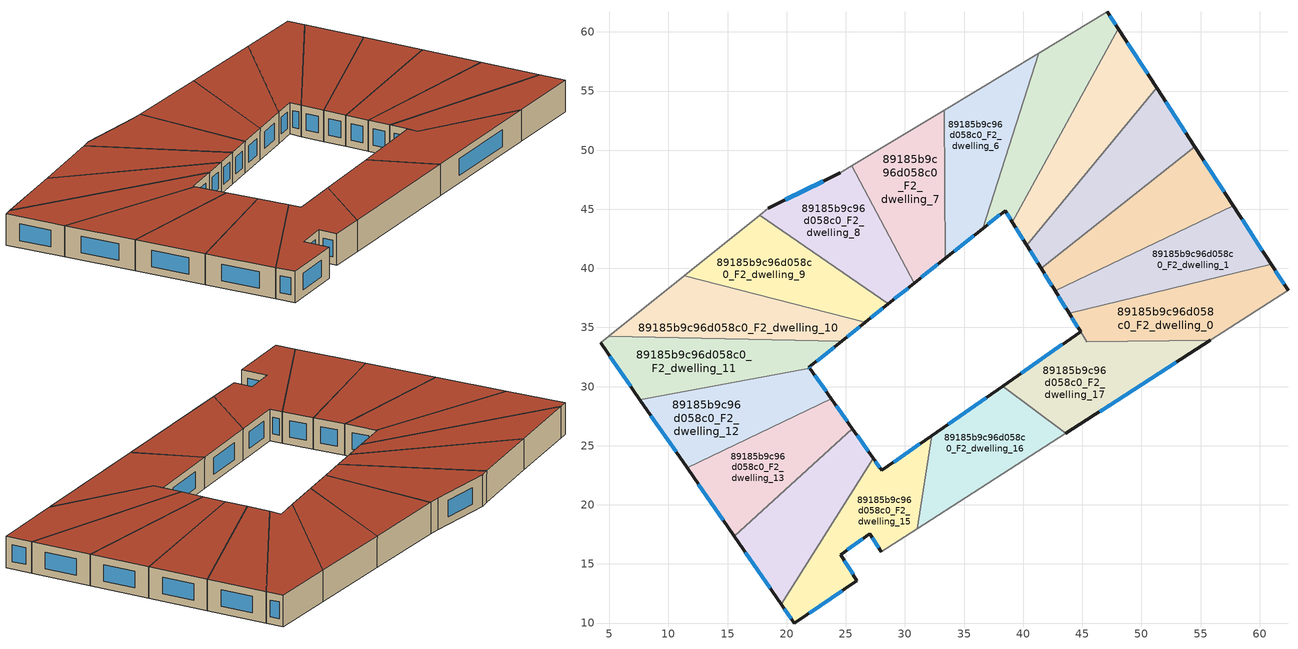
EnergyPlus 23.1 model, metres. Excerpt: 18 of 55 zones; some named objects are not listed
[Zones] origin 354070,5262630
89185b9c96d058c0_F2_dwelling_0
 floor to 89185b9c96d058c0_F1_dwelling_0 (EU_floor_Construction): 60.98,40.33 62.4,38.14 55.81,33.91 45.39,33.8 43.89,36.19 z6
 wall outside (EU_wall_Construction): 62.4,38.14 60.98,40.33 / 43.89,36.19 44.86,34.64 z6:9
 wall to 89185b9c96d058c0_F2_dwelling_1 (EU_wall_Construction): 60.98,40.33 43.89,36.19 z6:9
 wall adiabatic (EU_wall_Construction): 55.81,33.91 62.4,38.14 z6:9
 wall to 89185b9c96d058c0_F2_dwelling_17 (EU_wall_Construction): 44.86,34.64 45.39,33.8 55.81,33.91 z6:9
 window (EU_Window_Construction): 62.07,38.66 61.31,39.82 / 44.12,35.83 44.63,35.01 z6.7:8.3
 roof outside (EU_roof_Construction): 62.4,38.14 60.98,40.33 43.89,36.19 45.39,33.8 55.81,33.91 z9
89185b9c96d058c0_F2_dwelling_1
 floor to 89185b9c96d058c0_F1_dwelling_1 (EU_floor_Construction): 57.75,45.3 60.98,40.33 43.89,36.19 42.71,38.1 z6
 wall outside (EU_wall_Construction): 42.71,38.1 43.89,36.19 / 60.98,40.33 57.75,45.3 z6:9
 wall to 89185b9c96d058c0_F2_dwelling_2 (EU_wall_Construction): 57.75,45.3 42.71,38.1 z6:9
 window (EU_Window_Construction): 42.98,37.65 43.61,36.64 / 60.22,41.5 58.51,44.13 z6.7:8.3
 roof outside (EU_roof_Construction): 60.98,40.33 57.75,45.3 42.71,38.1 43.89,36.19 z9
89185b9c96d058c0_F2_dwelling_10
 floor to 89185b9c96d058c0_F1_dwelling_10 (EU_floor_Construction): 26.63,35.44 24.65,33.86 4.94,34.27 11.33,39.38 z6
 wall outside (EU_wall_Construction): 24.65,33.86 26.63,35.44 z6:9
 wall to 89185b9c96d058c0_F2_dwelling_11 (EU_wall_Construction): 4.94,34.27 24.65,33.86 z6:9
 wall adiabatic (EU_wall_Construction): 11.33,39.38 4.94,34.27 z6:9
 wall to 89185b9c96d058c0_F2_dwelling_9 (EU_wall_Construction): 26.63,35.44 11.33,39.38 z6:9
 window (EU_Window_Construction): 25.12,34.23 26.17,35.06 z6.7:8.3
 roof outside (EU_roof_Construction): 26.63,35.44 11.33,39.38 4.94,34.27 24.65,33.86 z9
89185b9c96d058c0_F2_dwelling_11
 floor to 89185b9c96d058c0_F1_dwelling_11 (EU_floor_Construction): 24.65,33.86 21.89,31.65 21.95,31.55 7.58,28.9 4.25,33.72 4.94,34.27 z6
 wall outside (EU_wall_Construction): 21.95,31.55 21.89,31.65 24.65,33.86 / 4.25,33.72 7.58,28.9 z6:9
 wall to 89185b9c96d058c0_F2_dwelling_12 (EU_wall_Construction): 7.58,28.9 21.95,31.55 z6:9
 wall adiabatic (EU_wall_Construction): 4.94,34.27 4.25,33.72 z6:9
 window (EU_Window_Construction): 22.53,32.16 24,33.34 / 21.94,31.57 21.9,31.62 / 5.03,32.59 6.8,30.03 z6.7:8.3
 roof outside (EU_roof_Construction): 21.95,31.55 21.89,31.65 24.65,33.86 4.94,34.27 4.25,33.72 7.58,28.9 z9
89185b9c96d058c0_F2_dwelling_12
 floor to 89185b9c96d058c0_F1_dwelling_12 (EU_floor_Construction): 21.95,31.55 23.76,28.99 11.58,23.12 7.58,28.9 z6
 wall outside (EU_wall_Construction): 23.76,28.99 21.95,31.55 / 7.58,28.9 11.58,23.12 z6:9
 wall to 89185b9c96d058c0_F2_dwelling_13 (EU_wall_Construction): 11.58,23.12 23.76,28.99 z6:9
 window (EU_Window_Construction): 23.34,29.59 22.38,30.95 / 8.52,27.54 10.64,24.47 z6.7:8.3
 roof outside (EU_roof_Construction): 23.76,28.99 21.95,31.55 7.58,28.9 11.58,23.12 z9
89185b9c96d058c0_F2_dwelling_13
 floor to 89185b9c96d058c0_F1_dwelling_13 (EU_floor_Construction): 23.76,28.99 25.56,26.46 15.57,17.34 11.58,23.12 z6
 wall outside (EU_wall_Construction): 25.56,26.46 23.76,28.99 / 11.58,23.12 15.57,17.34 z6:9
 wall to 89185b9c96d058c0_F2_dwelling_14 (EU_wall_Construction): 15.57,17.34 25.56,26.46 z6:9
 window (EU_Window_Construction): 25.13,27.05 24.18,28.4 / 12.51,21.76 14.63,18.7 z6.7:8.3
 roof outside (EU_roof_Construction): 25.56,26.46 23.76,28.99 11.58,23.12 15.57,17.34 z9
89185b9c96d058c0_F2_dwelling_14
 floor to 89185b9c96d058c0_F1_dwelling_14 (EU_floor_Construction): 25.56,26.46 27.34,23.94 19.55,11.58 15.57,17.34 z6
 wall outside (EU_wall_Construction): 27.34,23.94 25.56,26.46 / 15.57,17.34 19.55,11.58 z6:9
 wall to 89185b9c96d058c0_F2_dwelling_15 (EU_wall_Construction): 19.55,11.58 27.34,23.94 z6:9
 window (EU_Window_Construction): 26.92,24.53 25.97,25.86 / 16.5,15.99 18.61,12.93 z6.7:8.3
 roof outside (EU_roof_Construction): 19.55,11.58 27.34,23.94 25.56,26.46 15.57,17.34 z9
89185b9c96d058c0_F2_dwelling_15
 floor to 89185b9c96d058c0_F1_dwelling_15 (EU_floor_Construction): 32.25,25.84 31.03,17.97 28.01,16.03 27.01,17.56 24.56,15.79 25.94,13.6 20.65,9.98 19.55,11.58 27.34,23.94 28.06,22.92 z6
 wall outside (EU_wall_Construction): 19.55,11.58 20.65,9.98 25.94,13.6 24.56,15.79 27.01,17.56 28.01,16.03 / 32.25,25.84 28.06,22.92 27.34,23.94 z6:9
 wall to 89185b9c96d058c0_F2_dwelling_16 (EU_wall_Construction): 31.03,17.97 32.25,25.84 z6:9
 wall adiabatic (EU_wall_Construction): 28.01,16.03 31.03,17.97 z6:9
 window (EU_Window_Construction): 25.62,14.11 24.88,15.27 / 21.89,10.83 24.7,12.75 / 19.81,11.2 20.39,10.36 / 27.89,23.16 27.51,23.7 / 31.27,25.16 29.04,23.61 / 27.24,17.2 27.77,16.39 / 25.13,16.21 26.43,17.15 z6.7:8.3
 roof outside (EU_roof_Construction): 25.94,13.6 24.56,15.79 27.01,17.56 28.01,16.03 31.03,17.97 32.25,25.84 28.06,22.92 27.34,23.94 19.55,11.58 20.65,9.98 z9
89185b9c96d058c0_F2_dwelling_16
 floor to 89185b9c96d058c0_F1_dwelling_16 (EU_floor_Construction): 43.59,26.04 31.03,17.97 32.25,25.84 38.28,30.05 z6
 wall outside (EU_wall_Construction): 38.28,30.05 32.25,25.84 z6:9
 wall to 89185b9c96d058c0_F2_dwelling_17 (EU_wall_Construction): 43.59,26.04 38.28,30.05 z6:9
 wall adiabatic (EU_wall_Construction): 31.03,17.97 43.59,26.04 z6:9
 window (EU_Window_Construction): 36.86,29.06 33.67,26.83 z6.7:8.3
 roof outside (EU_roof_Construction): 43.59,26.04 38.28,30.05 32.25,25.84 31.03,17.97 z9
89185b9c96d058c0_F2_dwelling_17
 floor to 89185b9c96d058c0_F1_dwelling_17 (EU_floor_Construction): 55.81,33.91 43.59,26.04 38.28,30.05 44.86,34.64 45.39,33.8 z6
 wall outside (EU_wall_Construction): 43.59,26.04 55.81,33.91 / 44.86,34.64 38.28,30.05 z6:9
 window (EU_Window_Construction): 46.46,27.89 52.94,32.06 / 43.31,33.56 39.82,31.13 z6.7:8.3
 roof outside (EU_roof_Construction): 55.81,33.91 45.39,33.8 44.86,34.64 38.28,30.05 43.59,26.04 z9
89185b9c96d058c0_F2_dwelling_2
 floor to 89185b9c96d058c0_F1_dwelling_2 (EU_floor_Construction): 54.52,50.28 57.75,45.3 42.71,38.1 41.51,40.01 z6
 wall outside (EU_wall_Construction): 41.51,40.01 42.71,38.1 / 57.75,45.3 54.52,50.28 z6:9
 wall to 89185b9c96d058c0_F2_dwelling_3 (EU_wall_Construction): 54.52,50.28 41.51,40.01 z6:9
 window (EU_Window_Construction): 41.79,39.56 42.42,38.55 / 57,46.47 55.28,49.11 z6.7:8.3
 roof outside (EU_roof_Construction): 57.75,45.3 54.52,50.28 41.51,40.01 42.71,38.1 z9
89185b9c96d058c0_F2_dwelling_3
 floor to 89185b9c96d058c0_F1_dwelling_3 (EU_floor_Construction): 51.29,55.27 54.52,50.28 41.51,40.01 40.3,41.95 z6
 wall outside (EU_wall_Construction): 40.3,41.95 41.51,40.01 / 54.52,50.28 51.29,55.27 z6:9
 wall to 89185b9c96d058c0_F2_dwelling_4 (EU_wall_Construction): 51.29,55.27 40.3,41.95 z6:9
 window (EU_Window_Construction): 40.58,41.5 41.23,40.47 / 53.76,51.45 52.05,54.1 z6.7:8.3
 roof outside (EU_roof_Construction): 54.52,50.28 51.29,55.27 40.3,41.95 41.51,40.01 z9
89185b9c96d058c0_F2_dwelling_4
 floor to 89185b9c96d058c0_F1_dwelling_4 (EU_floor_Construction): 48.05,60.26 51.29,55.27 40.3,41.95 39.08,43.91 z6
 wall outside (EU_wall_Construction): 39.08,43.91 40.3,41.95 / 51.29,55.27 48.05,60.26 z6:9
 wall to 89185b9c96d058c0_F2_dwelling_5 (EU_wall_Construction): 48.05,60.26 39.08,43.91 z6:9
 window (EU_Window_Construction): 39.37,43.45 40.01,42.41 / 50.53,56.44 48.81,59.09 z6.7:8.3
 roof outside (EU_roof_Construction): 40.3,41.95 51.29,55.27 48.05,60.26 39.08,43.91 z9
89185b9c96d058c0_F2_dwelling_5
 floor to 89185b9c96d058c0_F1_dwelling_5 (EU_floor_Construction): 47.11,61.71 48.05,60.26 39.08,43.91 38.47,44.89 36.56,43.37 41.31,58.21 z6
 wall outside (EU_wall_Construction): 36.56,43.37 38.47,44.89 39.08,43.91 / 48.05,60.26 47.11,61.71 z6:9
 wall to 89185b9c96d058c0_F2_dwelling_6 (EU_wall_Construction): 41.31,58.21 36.56,43.37 z6:9
 wall adiabatic (EU_wall_Construction): 47.11,61.71 41.31,58.21 z6:9
 window (EU_Window_Construction): 38.61,44.66 38.94,44.14 / 37.01,43.72 38.02,44.53 / 47.83,60.6 47.33,61.37 z6.7:8.3
 roof outside (EU_roof_Construction): 39.08,43.91 48.05,60.26 47.11,61.71 41.31,58.21 36.56,43.37 38.47,44.89 z9
89185b9c96d058c0_F2_dwelling_6
 floor to 89185b9c96d058c0_F1_dwelling_6 (EU_floor_Construction): 41.31,58.21 36.56,43.37 33.41,40.85 33.32,53.38 z6
 wall outside (EU_wall_Construction): 33.41,40.85 36.56,43.37 z6:9
 wall to 89185b9c96d058c0_F2_dwelling_7 (EU_wall_Construction): 33.32,53.38 33.41,40.85 z6:9
 wall adiabatic (EU_wall_Construction): 41.31,58.21 33.32,53.38 z6:9
 window (EU_Window_Construction): 34.15,41.44 35.82,42.78 z6.7:8.3
 roof outside (EU_roof_Construction): 36.56,43.37 41.31,58.21 33.32,53.38 33.41,40.85 z9
89185b9c96d058c0_F2_dwelling_7
 floor to 89185b9c96d058c0_F1_dwelling_7 (EU_floor_Construction): 33.32,53.38 33.41,40.85 30.78,38.75 25.52,48.68 z6
 wall outside (EU_wall_Construction): 30.78,38.75 33.41,40.85 z6:9
 wall to 89185b9c96d058c0_F2_dwelling_8 (EU_wall_Construction): 25.52,48.68 30.78,38.75 z6:9
 wall adiabatic (EU_wall_Construction): 33.32,53.38 25.52,48.68 z6:9
 window (EU_Window_Construction): 31.4,39.24 32.79,40.36 z6.7:8.3
 roof outside (EU_roof_Construction): 33.41,40.85 33.32,53.38 25.52,48.68 30.78,38.75 z9
89185b9c96d058c0_F2_dwelling_8
 floor to 89185b9c96d058c0_F1_dwelling_8 (EU_floor_Construction): 25.52,48.68 30.78,38.75 28.61,37.01 17.71,44.5 18.45,45.09 24.53,48.08 z6
 wall outside (EU_wall_Construction): 28.61,37.01 30.78,38.75 / 24.53,48.08 18.45,45.09 z6:9
 wall adiabatic (EU_wall_Construction): 25.52,48.68 24.53,48.08 / 18.45,45.09 17.71,44.5 z6:9
 wall to 89185b9c96d058c0_F2_dwelling_9 (EU_wall_Construction): 17.71,44.5 28.61,37.01 z6:9
 window (EU_Window_Construction): 29.12,37.42 30.27,38.34 / 23.1,47.38 19.87,45.79 z6.7:8.3
 roof outside (EU_roof_Construction): 30.78,38.75 25.52,48.68 24.53,48.08 18.45,45.09 17.71,44.5 28.61,37.01 z9
89185b9c96d058c0_F2_dwelling_9
 floor to 89185b9c96d058c0_F1_dwelling_9 (EU_floor_Construction): 28.61,37.01 26.63,35.44 11.33,39.38 17.71,44.5 z6
 wall outside (EU_wall_Construction): 26.63,35.44 28.61,37.01 z6:9
 wall adiabatic (EU_wall_Construction): 17.71,44.5 11.33,39.38 z6:9
 window (EU_Window_Construction): 27.09,35.81 28.14,36.64 z6.7:8.3
 roof outside (EU_roof_Construction): 28.61,37.01 17.71,44.5 11.33,39.38 26.63,35.44 z9
[Building]
EU S2 Campaign: North Axis=0; Terrain=City; Solar Distribution=FullExterior
[Site:Location]
Budapest.Ferenc.Liszt.Intl.AP: Latitude=47.437; Longitude=19.256; Time Zone=1; Elevation=185
[SizingPeriod:WeatherFileDays]
AnnualSizingPeriod: Begin Month=1; Begin Day of Month=1; End Month=12; End Day of Month=31; Day of Week for Start Day=Monday; Use Weather File Daylight Saving Period=No; Use Weather File Rain and Snow Indicators=No
[MATERIAL]
EU_InternalMass_Material: Roughness=MediumRough; Thickness=0.1; Conductivity=1; Density=1800; Specific Heat=900; Thermal Absorptance=0.9; Solar Absorptance=0.7; Visible Absorptance=0.7
[MATERIAL:NOMASS] Roughness=MediumRough; Thermal Absorptance=0.9; Solar Absorptance=0.7; Visible Absorptance=0.7
Name | Thermal Resistance
EU_wall_NoMass | 0.832559
EU_roof_NoMass | 1.39638
EU_floor_NoMass | 0.872794
[WINDOWMATERIAL:SIMPLEGLAZINGSYSTEM]
EU_Window_SimpleGlazing: UFactor=2.79869; Solar Heat Gain Coefficient=0.75; Visible Transmittance=0.75
[CONSTRUCTION]
EU_wall_Construction: EU_wall_NoMass
EU_roof_Construction: EU_roof_NoMass
EU_floor_Construction: EU_floor_NoMass
EU_Window_Construction: EU_Window_SimpleGlazing
EU_InternalMass_Construction: EU_InternalMass_Material
[ZONE] Type=1; Multiplier=1; Ceiling Height=autocalculate; Floor Area=autocalculate; Part of Total Floor Area=Yes
Name | Volume
89185b9c96d058c0_F2_dwelling_0 | 200.97
89185b9c96d058c0_F2_dwelling_1 | 203.221
89185b9c96d058c0_F2_dwelling_10; 89185b9c96d058c0_F2_dwelling_13 | 203.229
89185b9c96d058c0_F2_dwelling_11 | 203.233
89185b9c96d058c0_F2_dwelling_12; 89185b9c96d058c0_F2_dwelling_9 | 203.235
89185b9c96d058c0_F2_dwelling_14; 89185b9c96d058c0_F2_dwelling_3 | 203.228
89185b9c96d058c0_F2_dwelling_15 | 203.201
89185b9c96d058c0_F2_dwelling_16 | 203.206
89185b9c96d058c0_F2_dwelling_17 | 205.468
89185b9c96d058c0_F2_dwelling_2; 89185b9c96d058c0_F2_dwelling_8 | 203.22
89185b9c96d058c0_F2_dwelling_4 | 203.277
89185b9c96d058c0_F2_dwelling_5 | 203.216
89185b9c96d058c0_F2_dwelling_6 | 203.212
89185b9c96d058c0_F2_dwelling_7 | 203.199
[INTERNALMASS] Construction=EU_InternalMass_Construction
Name | Zone or ZoneList | Surface Area
89185b9c96d058c0_F2_dwelling_0_EU_InternalMass | 89185b9c96d058c0_F2_dwelling_0 | 66.9899
89185b9c96d058c0_F2_dwelling_1_EU_InternalMass | 89185b9c96d058c0_F2_dwelling_1 | 67.7405
89185b9c96d058c0_F2_dwelling_2_EU_InternalMass | 89185b9c96d058c0_F2_dwelling_2 | 67.7399
89185b9c96d058c0_F2_dwelling_3_EU_InternalMass | 89185b9c96d058c0_F2_dwelling_3 | 67.7429
89185b9c96d058c0_F2_dwelling_4_EU_InternalMass | 89185b9c96d058c0_F2_dwelling_4 | 67.759
89185b9c96d058c0_F2_dwelling_5_EU_InternalMass | 89185b9c96d058c0_F2_dwelling_5 | 67.7388
89185b9c96d058c0_F2_dwelling_6_EU_InternalMass | 89185b9c96d058c0_F2_dwelling_6 | 67.7375
89185b9c96d058c0_F2_dwelling_7_EU_InternalMass | 89185b9c96d058c0_F2_dwelling_7 | 67.7332
89185b9c96d058c0_F2_dwelling_8_EU_InternalMass | 89185b9c96d058c0_F2_dwelling_8 | 67.7399
89185b9c96d058c0_F2_dwelling_9_EU_InternalMass | 89185b9c96d058c0_F2_dwelling_9 | 67.7449
89185b9c96d058c0_F2_dwelling_10_EU_InternalMass | 89185b9c96d058c0_F2_dwelling_10 | 67.7433
89185b9c96d058c0_F2_dwelling_11_EU_InternalMass | 89185b9c96d058c0_F2_dwelling_11 | 67.7446
89185b9c96d058c0_F2_dwelling_12_EU_InternalMass | 89185b9c96d058c0_F2_dwelling_12 | 67.7447
89185b9c96d058c0_F2_dwelling_13_EU_InternalMass | 89185b9c96d058c0_F2_dwelling_13 | 67.7433
89185b9c96d058c0_F2_dwelling_14_EU_InternalMass | 89185b9c96d058c0_F2_dwelling_14 | 67.7431
89185b9c96d058c0_F2_dwelling_15_EU_InternalMass | 89185b9c96d058c0_F2_dwelling_15 | 67.7336
89185b9c96d058c0_F2_dwelling_16_EU_InternalMass | 89185b9c96d058c0_F2_dwelling_16 | 67.7353
89185b9c96d058c0_F2_dwelling_17_EU_InternalMass | 89185b9c96d058c0_F2_dwelling_17 | 68.4886
[OTHEREQUIPMENT] Fuel Type=Electricity; Design Level Calculation Method=Watts/Area; Power per Zone Floor Area=1; Fraction Latent=0; Fraction Radiant=0; Fraction Lost=0; Carbon Dioxide Generation Rate=0; EndUse Subcategory=EU_Step8_InternalGains
Name | Zone or ZoneList or Space or SpaceList | Schedule
EU_Step8_InternalGain_89185b9c96d058c0_F2_dwelling_0_f000 | 89185b9c96d058c0_F2_dwelling_0 | EU_Step8_GainSchedule_89185b9c96d058c0_F2_dwelling_0_f000
EU_Step8_InternalGain_89185b9c96d058c0_F2_dwelling_1_f000 | 89185b9c96d058c0_F2_dwelling_1 | EU_Step8_GainSchedule_89185b9c96d058c0_F2_dwelling_1_f000
EU_Step8_InternalGain_89185b9c96d058c0_F2_dwelling_2_f000 | 89185b9c96d058c0_F2_dwelling_2 | EU_Step8_GainSchedule_89185b9c96d058c0_F2_dwelling_2_f000
EU_Step8_InternalGain_89185b9c96d058c0_F2_dwelling_3_f000 | 89185b9c96d058c0_F2_dwelling_3 | EU_Step8_GainSchedule_89185b9c96d058c0_F2_dwelling_3_f000
EU_Step8_InternalGain_89185b9c96d058c0_F2_dwelling_4_f000 | 89185b9c96d058c0_F2_dwelling_4 | EU_Step8_GainSchedule_89185b9c96d058c0_F2_dwelling_4_f000
EU_Step8_InternalGain_89185b9c96d058c0_F2_dwelling_5_f000 | 89185b9c96d058c0_F2_dwelling_5 | EU_Step8_GainSchedule_89185b9c96d058c0_F2_dwelling_5_f000
EU_Step8_InternalGain_89185b9c96d058c0_F2_dwelling_6_f000 | 89185b9c96d058c0_F2_dwelling_6 | EU_Step8_GainSchedule_89185b9c96d058c0_F2_dwelling_6_f000
EU_Step8_InternalGain_89185b9c96d058c0_F2_dwelling_7_f000 | 89185b9c96d058c0_F2_dwelling_7 | EU_Step8_GainSchedule_89185b9c96d058c0_F2_dwelling_7_f000
EU_Step8_InternalGain_89185b9c96d058c0_F2_dwelling_8_f000 | 89185b9c96d058c0_F2_dwelling_8 | EU_Step8_GainSchedule_89185b9c96d058c0_F2_dwelling_8_f000
EU_Step8_InternalGain_89185b9c96d058c0_F2_dwelling_9_f000 | 89185b9c96d058c0_F2_dwelling_9 | EU_Step8_GainSchedule_89185b9c96d058c0_F2_dwelling_9_f000
EU_Step8_InternalGain_89185b9c96d058c0_F2_dwelling_10_f000 | 89185b9c96d058c0_F2_dwelling_10 | EU_Step8_GainSchedule_89185b9c96d058c0_F2_dwelling_10_f000
EU_Step8_InternalGain_89185b9c96d058c0_F2_dwelling_11_f000 | 89185b9c96d058c0_F2_dwelling_11 | EU_Step8_GainSchedule_89185b9c96d058c0_F2_dwelling_11_f000
EU_Step8_InternalGain_89185b9c96d058c0_F2_dwelling_12_f000 | 89185b9c96d058c0_F2_dwelling_12 | EU_Step8_GainSchedule_89185b9c96d058c0_F2_dwelling_12_f000
EU_Step8_InternalGain_89185b9c96d058c0_F2_dwelling_13_f000 | 89185b9c96d058c0_F2_dwelling_13 | EU_Step8_GainSchedule_89185b9c96d058c0_F2_dwelling_13_f000
EU_Step8_InternalGain_89185b9c96d058c0_F2_dwelling_14_f000 | 89185b9c96d058c0_F2_dwelling_14 | EU_Step8_GainSchedule_89185b9c96d058c0_F2_dwelling_14_f000
EU_Step8_InternalGain_89185b9c96d058c0_F2_dwelling_15_f000 | 89185b9c96d058c0_F2_dwelling_15 | EU_Step8_GainSchedule_89185b9c96d058c0_F2_dwelling_15_f000
EU_Step8_InternalGain_89185b9c96d058c0_F2_dwelling_16_f000 | 89185b9c96d058c0_F2_dwelling_16 | EU_Step8_GainSchedule_89185b9c96d058c0_F2_dwelling_16_f000
EU_Step8_InternalGain_89185b9c96d058c0_F2_dwelling_17_f000 | 89185b9c96d058c0_F2_dwelling_17 | EU_Step8_GainSchedule_89185b9c96d058c0_F2_dwelling_17_f000
[ZONEVENTILATION:DESIGNFLOWRATE] Schedule=EU_AlwaysOn; Design Flow Rate Calculation Method=AirChanges/Hour; Air Changes per Hour=0.475469; Ventilation Type=Natural; Fan Pressure Rise=0; Fan Total Efficiency=1; Constant Term Coefficient=1; Temperature Term Coefficient=0; Velocity Term Coefficient=0; Velocity Squared Term Coefficient=0; Minimum Indoor Temperature=-100; Maximum Indoor Temperature=100; Delta Temperature=-100; Minimum Outdoor Temperature=-100; Maximum Outdoor Temperature=100; Maximum Wind Speed=40
Name | Zone or ZoneList or Space or SpaceList
EU_ConstantAir_89185b9c96d058c0_F2_dwelling_0 | 89185b9c96d058c0_F2_dwelling_0
EU_ConstantAir_89185b9c96d058c0_F2_dwelling_1 | 89185b9c96d058c0_F2_dwelling_1
EU_ConstantAir_89185b9c96d058c0_F2_dwelling_2 | 89185b9c96d058c0_F2_dwelling_2
EU_ConstantAir_89185b9c96d058c0_F2_dwelling_3 | 89185b9c96d058c0_F2_dwelling_3
EU_ConstantAir_89185b9c96d058c0_F2_dwelling_4 | 89185b9c96d058c0_F2_dwelling_4
EU_ConstantAir_89185b9c96d058c0_F2_dwelling_5 | 89185b9c96d058c0_F2_dwelling_5
EU_ConstantAir_89185b9c96d058c0_F2_dwelling_6 | 89185b9c96d058c0_F2_dwelling_6
EU_ConstantAir_89185b9c96d058c0_F2_dwelling_7 | 89185b9c96d058c0_F2_dwelling_7
EU_ConstantAir_89185b9c96d058c0_F2_dwelling_8 | 89185b9c96d058c0_F2_dwelling_8
EU_ConstantAir_89185b9c96d058c0_F2_dwelling_9 | 89185b9c96d058c0_F2_dwelling_9
EU_ConstantAir_89185b9c96d058c0_F2_dwelling_10 | 89185b9c96d058c0_F2_dwelling_10
EU_ConstantAir_89185b9c96d058c0_F2_dwelling_11 | 89185b9c96d058c0_F2_dwelling_11
EU_ConstantAir_89185b9c96d058c0_F2_dwelling_12 | 89185b9c96d058c0_F2_dwelling_12
EU_ConstantAir_89185b9c96d058c0_F2_dwelling_13 | 89185b9c96d058c0_F2_dwelling_13
EU_ConstantAir_89185b9c96d058c0_F2_dwelling_14 | 89185b9c96d058c0_F2_dwelling_14
EU_ConstantAir_89185b9c96d058c0_F2_dwelling_15 | 89185b9c96d058c0_F2_dwelling_15
EU_ConstantAir_89185b9c96d058c0_F2_dwelling_16 | 89185b9c96d058c0_F2_dwelling_16
EU_ConstantAir_89185b9c96d058c0_F2_dwelling_17 | 89185b9c96d058c0_F2_dwelling_17
[HVACTEMPLATE:ZONE:IDEALLOADSAIRSYSTEM] System Availability Schedule=EU_AlwaysOn; Maximum Heating Supply Air Temperature=50; Minimum Cooling Supply Air Temperature=13; Maximum Heating Supply Air Humidity Ratio=0.0156; Minimum Cooling Supply Air Humidity Ratio=0.0077; Heating Limit=NoLimit; Cooling Limit=NoLimit; Heating Availability Schedule=EU_AlwaysOn; Cooling Availability Schedule=EU_CoolingOff; Dehumidification Control Type=ConstantSensibleHeatRatio; Cooling Sensible Heat Ratio=0.7; Dehumidification Setpoint=60; Humidification Control Type=None; Humidification Setpoint=30; Outdoor Air Method=None; Outdoor Air Flow Rate per Person=0.00944; Outdoor Air Flow Rate per Zone Floor Area=0; Outdoor Air Flow Rate per Zone=0; Demand Controlled Ventilation Type=None; Outdoor Air Economizer Type=NoEconomizer; Heat Recovery Type=None; Sensible Heat Recovery Effectiveness=0.7; Latent Heat Recovery Effectiveness=0.65
Name | Template Thermostat
89185b9c96d058c0_F2_dwelling_0 | EU_HeatOnly_89185b9c96d058c0_F2_dwelling_0
89185b9c96d058c0_F2_dwelling_1 | EU_HeatOnly_89185b9c96d058c0_F2_dwelling_1
89185b9c96d058c0_F2_dwelling_2 | EU_HeatOnly_89185b9c96d058c0_F2_dwelling_2
89185b9c96d058c0_F2_dwelling_3 | EU_HeatOnly_89185b9c96d058c0_F2_dwelling_3
89185b9c96d058c0_F2_dwelling_4 | EU_HeatOnly_89185b9c96d058c0_F2_dwelling_4
89185b9c96d058c0_F2_dwelling_5 | EU_HeatOnly_89185b9c96d058c0_F2_dwelling_5
89185b9c96d058c0_F2_dwelling_6 | EU_HeatOnly_89185b9c96d058c0_F2_dwelling_6
89185b9c96d058c0_F2_dwelling_7 | EU_HeatOnly_89185b9c96d058c0_F2_dwelling_7
89185b9c96d058c0_F2_dwelling_8 | EU_HeatOnly_89185b9c96d058c0_F2_dwelling_8
89185b9c96d058c0_F2_dwelling_9 | EU_HeatOnly_89185b9c96d058c0_F2_dwelling_9
89185b9c96d058c0_F2_dwelling_10 | EU_HeatOnly_89185b9c96d058c0_F2_dwelling_10
89185b9c96d058c0_F2_dwelling_11 | EU_HeatOnly_89185b9c96d058c0_F2_dwelling_11
89185b9c96d058c0_F2_dwelling_12 | EU_HeatOnly_89185b9c96d058c0_F2_dwelling_12
89185b9c96d058c0_F2_dwelling_13 | EU_HeatOnly_89185b9c96d058c0_F2_dwelling_13
89185b9c96d058c0_F2_dwelling_14 | EU_HeatOnly_89185b9c96d058c0_F2_dwelling_14
89185b9c96d058c0_F2_dwelling_15 | EU_HeatOnly_89185b9c96d058c0_F2_dwelling_15
89185b9c96d058c0_F2_dwelling_16 | EU_HeatOnly_89185b9c96d058c0_F2_dwelling_16
89185b9c96d058c0_F2_dwelling_17 | EU_HeatOnly_89185b9c96d058c0_F2_dwelling_17
[SIZING:ZONE] Zone Cooling Design Supply Air Temperature Input Method=SupplyAirTemperature; Zone Cooling Design Supply Air Temperature=13; Zone Heating Design Supply Air Temperature Input Method=SupplyAirTemperature; Zone Heating Design Supply Air Temperature=50; Zone Cooling Design Supply Air Humidity Ratio=0.008; Zone Heating Design Supply Air Humidity Ratio=0.008; Cooling Design Air Flow Method=DesignDay; Cooling Design Air Flow Rate=0; Cooling Minimum Air Flow per Zone Floor Area=0.000762; Cooling Minimum Air Flow=0; Cooling Minimum Air Flow Fraction=0.2; Heating Design Air Flow Method=DesignDay; Heating Design Air Flow Rate=0; Heating Maximum Air Flow per Zone Floor Area=0.002032; Heating Maximum Air Flow=0.141576; Heating Maximum Air Flow Fraction=0.3; Account for Dedicated Outdoor Air System=No; Dedicated Outdoor Air System Control Strategy=NeutralSupplyAir; Dedicated Outdoor Air Low Setpoint Temperature for Design=autosize; Dedicated Outdoor Air High Setpoint Temperature for Design=autosize; Zone Load Sizing Method=Sensible Load Only No Latent Load; Zone Latent Cooling Design Supply Air Humidity Ratio Input Method=HumidityRatioDifference; Zone Cooling Design Supply Air Humidity Ratio Difference=0.005; Zone Latent Heating Design Supply Air Humidity Ratio Input Method=HumidityRatioDifference; Zone Humidification Design Supply Air Humidity Ratio Difference=0.005
89185b9c96d058c0_F2_dwelling_0; 89185b9c96d058c0_F2_dwelling_1; 89185b9c96d058c0_F2_dwelling_2; 89185b9c96d058c0_F2_dwelling_3; 89185b9c96d058c0_F2_dwelling_4; 89185b9c96d058c0_F2_dwelling_5; 89185b9c96d058c0_F2_dwelling_6; 89185b9c96d058c0_F2_dwelling_7; 89185b9c96d058c0_F2_dwelling_8; 89185b9c96d058c0_F2_dwelling_9; 89185b9c96d058c0_F2_dwelling_10; 89185b9c96d058c0_F2_dwelling_11; 89185b9c96d058c0_F2_dwelling_12; 89185b9c96d058c0_F2_dwelling_13; 89185b9c96d058c0_F2_dwelling_14; 89185b9c96d058c0_F2_dwelling_15; 89185b9c96d058c0_F2_dwelling_16; 89185b9c96d058c0_F2_dwelling_17
[SCHEDULE:CONSTANT]
Name | Hourly Value
EU_AlwaysOn | 1
EU_CoolingOff | 0
[SCHEDULE:FILE] Column Number=1; Rows to Skip at Top=0; Number of Hours of Data=8760; Column Separator=Comma; Interpolate to Timestep=No; Minutes per Item=60; Adjust Schedule for Daylight Savings=Yes
Name | File
EU_Step8_GainSchedule_89185b9c96d058c0_F2_dwelling_0_f000 | ../../schedules/89185b9c96d058c0/89185b9c96d058c0_F2_dwelling_0_f000_gain.csv
EU_Step8_GainSchedule_89185b9c96d058c0_F2_dwelling_1_f000 | ../../schedules/89185b9c96d058c0/89185b9c96d058c0_F2_dwelling_1_f000_gain.csv
EU_Step8_GainSchedule_89185b9c96d058c0_F2_dwelling_2_f000 | ../../schedules/89185b9c96d058c0/89185b9c96d058c0_F2_dwelling_2_f000_gain.csv
EU_Step8_GainSchedule_89185b9c96d058c0_F2_dwelling_3_f000 | ../../schedules/89185b9c96d058c0/89185b9c96d058c0_F2_dwelling_3_f000_gain.csv
EU_Step8_GainSchedule_89185b9c96d058c0_F2_dwelling_4_f000 | ../../schedules/89185b9c96d058c0/89185b9c96d058c0_F2_dwelling_4_f000_gain.csv
EU_Step8_GainSchedule_89185b9c96d058c0_F2_dwelling_5_f000 | ../../schedules/89185b9c96d058c0/89185b9c96d058c0_F2_dwelling_5_f000_gain.csv
EU_Step8_GainSchedule_89185b9c96d058c0_F2_dwelling_6_f000 | ../../schedules/89185b9c96d058c0/89185b9c96d058c0_F2_dwelling_6_f000_gain.csv
EU_Step8_GainSchedule_89185b9c96d058c0_F2_dwelling_7_f000 | ../../schedules/89185b9c96d058c0/89185b9c96d058c0_F2_dwelling_7_f000_gain.csv
EU_Step8_GainSchedule_89185b9c96d058c0_F2_dwelling_8_f000 | ../../schedules/89185b9c96d058c0/89185b9c96d058c0_F2_dwelling_8_f000_gain.csv
EU_Step8_GainSchedule_89185b9c96d058c0_F2_dwelling_9_f000 | ../../schedules/89185b9c96d058c0/89185b9c96d058c0_F2_dwelling_9_f000_gain.csv
EU_Step8_GainSchedule_89185b9c96d058c0_F2_dwelling_10_f000 | ../../schedules/89185b9c96d058c0/89185b9c96d058c0_F2_dwelling_10_f000_gain.csv
EU_Step8_GainSchedule_89185b9c96d058c0_F2_dwelling_11_f000 | ../../schedules/89185b9c96d058c0/89185b9c96d058c0_F2_dwelling_11_f000_gain.csv
EU_Step8_GainSchedule_89185b9c96d058c0_F2_dwelling_12_f000 | ../../schedules/89185b9c96d058c0/89185b9c96d058c0_F2_dwelling_12_f000_gain.csv
EU_Step8_GainSchedule_89185b9c96d058c0_F2_dwelling_13_f000 | ../../schedules/89185b9c96d058c0/89185b9c96d058c0_F2_dwelling_13_f000_gain.csv
EU_Step8_GainSchedule_89185b9c96d058c0_F2_dwelling_14_f000 | ../../schedules/89185b9c96d058c0/89185b9c96d058c0_F2_dwelling_14_f000_gain.csv
EU_Step8_GainSchedule_89185b9c96d058c0_F2_dwelling_15_f000 | ../../schedules/89185b9c96d058c0/89185b9c96d058c0_F2_dwelling_15_f000_gain.csv
EU_Step8_GainSchedule_89185b9c96d058c0_F2_dwelling_16_f000 | ../../schedules/89185b9c96d058c0/89185b9c96d058c0_F2_dwelling_16_f000_gain.csv
EU_Step8_GainSchedule_89185b9c96d058c0_F2_dwelling_17_f000 | ../../schedules/89185b9c96d058c0/89185b9c96d058c0_F2_dwelling_17_f000_gain.csv
